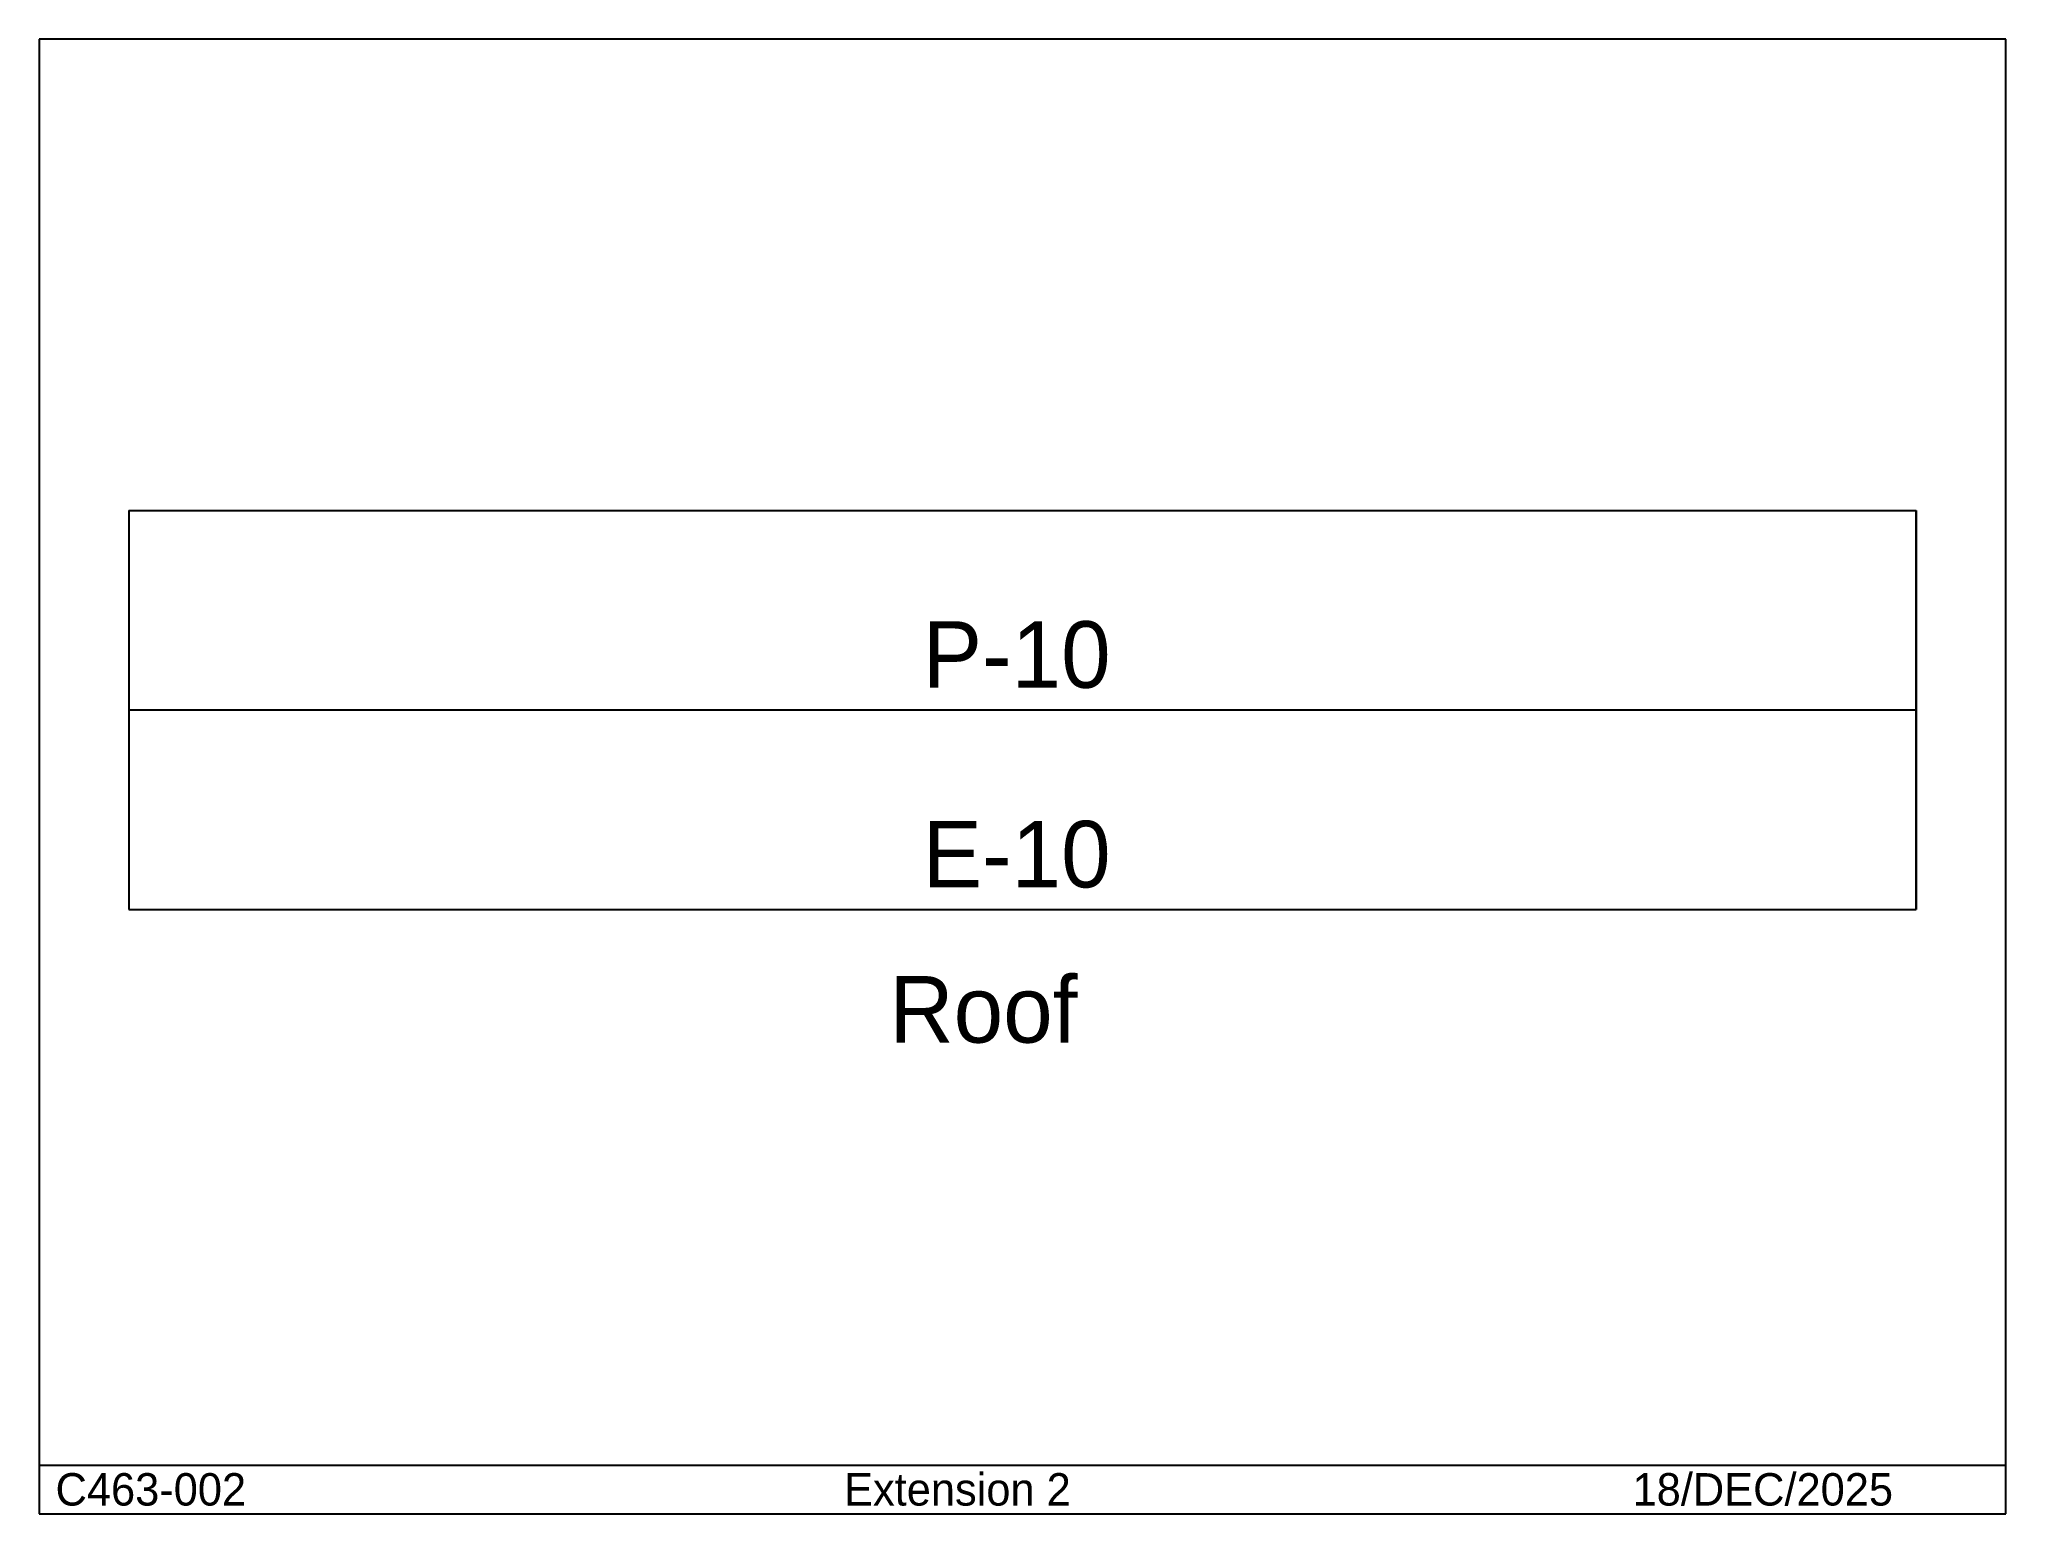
# Model space of a CAD drawing. Extents: x 16409 to 23796, y -3770 to 1770.
import ezdxf

# ---------------------------------------------------------------- set-up
doc = ezdxf.new("R2010")
doc.units = 0
doc.linetypes.add('CONTIN', pattern=[0])
doc.linetypes.add('DASHED', pattern=[0, 0, 0])
doc.layers.get('0').update_dxf_attribs({"linetype": 'CONTIN'})
for name, color, linetype in [('1', 7, 'CONTIN'), ('16', 7, 'CONTIN'), ('2', 7, 'CONTIN'), ('8', 5, 'DASHED')]:
    doc.layers.add(name, color=color, linetype=linetype)

msp = doc.modelspace()

# ---------------------------------------------------------------- linework, layer by layer
for p, q in [((23795.75, 1769.938), (16409.25, 1769.938)), ((16409.25, 1769.938), (16409.25, -3769.938)), ((23795.75, -3769.938), (23795.75, 1769.938)), ((16409.25, -3587.122), (23795.75, -3587.122)), ((16409.25, -3769.938), (23795.75, -3769.938))]:
    msp.add_line(p, q)
at = {"layer": '1'}
for p, q in [((16745, 0), (16745, -1500)), ((23460, 0), (23460, -1500))]:
    msp.add_line(p, q, dxfattribs=at)
at = {"layer": '2'}
for p, q in [((16745, -750), (23460, -750)), ((16745, -1500), (23460, -1500))]:
    msp.add_line(p, q, dxfattribs=at)
at = {"layer": '8'}
for p, q in [((16745, 0), (16745, -1500)), ((16745, 0), (23460, 0)), ((23460, -1500), (23460, 0)), ((16745, -1500), (23460, -1500))]:
    msp.add_line(p, q, dxfattribs=at)

# ---------------------------------------------------------------- texts
for s, height, p in [('Roof', 250, (19602.5, -2000)), ('C463-002', 121.877, (16470.188, -3739.469)), ('Extension 2', 121.877, (19432.176, -3739.469)), ('18/DEC/2025', 121.877, (22394.162, -3739.469))]:
    msp.add_text(s, height=height).set_placement(p)
at = {"layer": '16'}
for s, p in [('P-10', (19727.5, -666.667)), ('E-10', (19727.5, -1416.667))]:
    msp.add_text(s, height=250, dxfattribs=at).set_placement(p)

doc.saveas('drawing.dxf')
